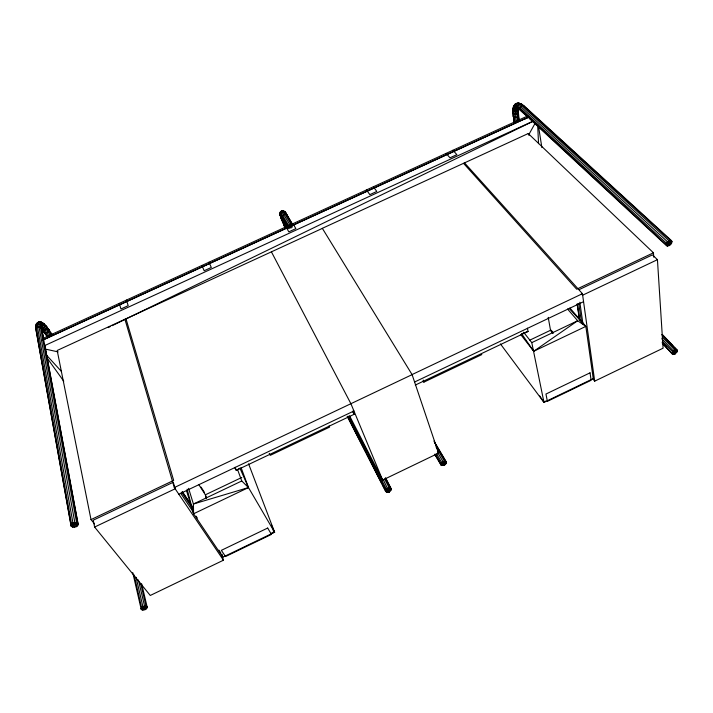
<?xml version="1.0" encoding="UTF-8"?>
<svg xmlns="http://www.w3.org/2000/svg" width="713" height="713" viewBox="0 0 713 713"><rect width="100%" height="100%" fill="white"/><g stroke="black" fill="none" stroke-linecap="round" stroke-linejoin="round"><path stroke-width="1.07" d="M347.169 416.276L385.626 491.426L387.667 492.273L389.164 491.836L389.2 487.861L384.61 478.984M382.828 485.205L386.375 492.13L389.164 491.836L391.223 489.786L391.232 488.717L385.608 477.879M512.995 109.285L512.87 113.358L514.465 123.429M45.115 346.652L78.225 524.554L77.619 525.829L74.348 527.37L71.309 526.479L70.935 525.312L35.908 329.246L35.65 326.652L36.416 323.666L38.404 322.053L41.185 322.142L44.179 323.88L46.826 326.902L46.069 329.281L44.866 330.146L42.334 330.128M519.135 119.855L518.075 109.535L517.593 113.153L518.725 120.72M434.68 454.234L440.848 464.778L441.525 465.5L444.235 465.25L444.484 461.186L436.008 446.846M435.358 454.965L441.525 465.5L444.235 465.25L445.536 464.341L446.4 462.095L433.95 441.089M72.566 527.237L72.967 522.994L37.495 327.169L37.539 322.731L39.037 322.472L41.523 324.032L41.853 325.44L41.167 328.132L42.539 324.87L45.053 326.224L51.354 334.442M47.343 328.809L48.965 329.754L48.814 330.787L46.8 332.695L45.463 333.042L44.384 332.828L42.227 329.967M142.252 609.971L145.407 609.517L147.279 607.538L145.996 605.997L142.832 606.442L141.548 607.351L141.219 609.383L142.252 609.971L145.407 609.517L145.996 605.997L140.675 583.341M288.899 228.775L289.834 224.533L281.403 210.87L279.817 213.142L280.138 215.344L285.182 227.295M514.153 122.645L512.611 109.392L514.706 104.535L515.766 103.635L518.672 102.984L523.966 105.711L671.575 240.709L668.91 240.673L666.521 245.682L666.388 243.169L667.43 241.725L670.425 240.308L671.575 240.709L672.029 241.787L670.648 244.666L667.662 246.083L666.521 245.682L529.126 118.313M663.25 344.361L672.404 354.058L674.774 353.942L675.924 349.522L662.11 335.039M522.442 105.212L521.773 104.107L518.672 102.984L515.766 103.635L513.618 105.934L513.485 108.51L515.757 109.989L518.164 108.884L517.674 110.684L515.276 111.789L512.941 110.56L514.447 107.271L515.82 106.897L519.625 108.991L667.662 246.083L668.91 240.673L521.613 105.497L517.335 103.198L514.706 104.535M662.074 342.721L672.404 354.058L674.774 353.942L677.038 351.821L676.94 349.789L662.35 334.513M348.158 417.203L385.635 490.357L385.626 491.426L389.164 491.836L390.492 488.013L385.376 478.156M46.826 326.902L42.53 322.624L39.875 321.804L38.404 322.053L35.962 325.021M49.34 336.331L44.866 330.146L40.917 327.187L42.539 324.87L42.263 323.426L39.875 321.804L39.037 322.472L38.725 324.165L39.001 326.839L74.82 522.477L76.612 522.62L77.86 523.378L78.225 524.554L72.967 522.994L70.935 525.312L72.967 522.994L74.82 522.477M435.295 454.11L440.91 463.682L444.235 465.25L446.4 462.095L444.484 461.186L443.014 461.614L441.704 462.523L440.848 464.778L444.235 465.25L445.732 461.364L434.404 442.256M517.995 112.146L516.577 113.928L515.205 114.249L512.87 113.358L512.941 111.38M288.658 225.415L288.114 227.866L289.834 224.533L291.234 224.23L293.275 225.495L289.834 224.533L288.658 225.415L280.307 211.788L280.378 212.67M662.368 341.545L674.774 353.942L676.94 349.789L674.569 349.896L673.232 350.814L671.994 353.22L674.774 353.942L677.038 351.821M132.761 572.601L141.219 609.383L145.407 609.517L147.03 606.585M528.921 134.427L535.276 123.001M348.835 416.098L386.393 489.216L389.164 491.836L391.232 488.717L389.2 487.861L387.694 488.298L385.635 490.357L389.164 491.836L391.223 489.786M666.058 244.612L668.91 240.673L672.029 241.787L522.896 105.257L520.633 103.59L519.322 103.813L517.54 106.041L518.226 108.563L527.504 116.807M661.762 338.728L673.232 350.814L674.774 353.942L677.35 350.627L674.275 347.409M140.96 608.43L145.407 609.517L147.279 607.538L141.691 583.929M436.641 453.914L441.704 462.523L444.235 465.25L446.329 463.183M514.661 105.069L513.618 105.934L512.611 109.392L512.941 110.56M41.924 327.427L43.627 325.137L43.422 323.72L41.185 322.142M41.283 322.303L40.204 324.567L40.481 327.151L76.612 522.62L72.967 522.994L71.309 526.479L35.908 329.246L36.416 323.666L37.272 322.998M545.775 401.08L543.966 402.364L500.428 343.924M240.067 468.076L236.261 470.348L234.586 467.487M523.877 119.445L528.886 117.012L292.383 225.477M108.162 327.615L110.167 326.643M112.164 325.672L533.395 121.139M349.548 415.786L382.64 480.072L438.54 453.147L412.078 374.566L582.441 293.703L464.528 162.867M186.458 490.41L193.588 513.77L222.848 557.174L274.603 532.237L248.579 463.815M592.574 378.576L594.695 381.152L663.081 348.202L657.439 259.675L652.422 254.88L579.081 289.656M221.69 554.705L223.454 560.204L150.274 595.462L94.606 527.05L93.225 520.205L173.259 482.255L175.175 488.788L94.606 527.05M529.857 340.128L550.525 330.279L552.735 332.784M241.778 477.469L205.371 494.813L206.253 497.986M543.484 400.207L543.966 402.364L531.782 342.623L577.682 320.743L585.845 326.394L593.243 378.621L543.966 402.364L539.696 395.929M271.412 533.181L274.603 532.237L248.481 487.567L241.752 480.981L193.419 504.02L193.588 513.77L248.481 487.567L241.128 467.737M569.874 307.998L585.845 326.394L533.734 351.268L520.757 334.593M223.454 560.204L174.32 487.567L412.105 374.637L322.329 228.32L528.226 133.545L653.447 252.803L653.75 257.197M657.439 259.675L582.628 295.2L581.327 293.747M414.583 382.008L583.555 301.688M178.82 494.216L353.933 410.982M415.305 385.065L528.066 331.438L527.406 328.167M352.89 411.249L354.156 414.28L236.261 470.348L235.103 467.282M423.21 381.018L423.87 382.15L481.819 354.584M653.447 252.803L576.674 289.202L463.521 163.33M94.499 523.903L91.006 519.599L173.669 480.41L125.987 318.791M322.356 228.392L57.183 350.466L91.006 519.599M43.529 338.149L288.177 225.878M292.214 224.025L527.763 115.925M42.78 340.048L289.353 226.868M42.78 340.083L289.371 226.894M292.401 225.504L528.877 116.95M44.857 345.52L533.351 121.05M521.8 333.72L528.066 331.438M286.065 222.964L284.71 223.321L282.749 222.563L280.619 216.966L279.897 213.98L280.69 211.886L281.795 210.968L283.213 210.727L285.458 212.358L293.275 225.495M515.018 121.745C514.617 117.476 512.308 112.146 515.33 108.385L516.604 108.037L519.367 109.071L516.622 108.902C513.699 112.538 515.98 117.69 516.355 121.816M283.569 220.424L281.483 219.381L280.405 215.718L281.492 217.911L282.811 218.294L286.385 227.429M45.195 349.04L58.136 351.91M42.049 326.251L46.069 329.281L50.57 335.511M281.475 211.779L281.403 210.87L282.811 210.638L285.458 212.358L292.499 224.586L289.834 224.533L288.025 226.636L279.817 213.142L280.138 215.344M43.422 323.72L42.263 323.426L41.523 324.032L41.523 328.007L77.86 523.378L72.967 522.994L74.348 527.37M281.314 215.781L280.066 214.568L283.159 218.633L280.414 214.666L280.182 213.24M282.811 218.294L282.401 216.877L281.056 216.404L280.993 215.683M517.834 108.581L515.82 106.897L516.239 104.098L520.445 106.38L667.43 241.725M138.411 580.034L145.407 609.517L141.548 607.351L134.071 574.919M77.619 525.829L72.967 522.994L76.202 526.854M292.473 226.181L289.834 224.533L290.093 228.205M519.991 109.544L521.248 110.479L519.625 108.991L519.715 107.654L521.613 105.497L522.896 105.257L524.527 106.745M671.691 243.231L668.91 240.673L666.388 243.169L519.715 107.654L515.686 105.453L514.225 105.863L514.447 107.271L515.33 108.385L517.977 108.688L516.649 111.513L517.522 120.345M273.141 530.775L274.603 532.237L271.475 525.231M661.994 334.54L672.742 345.805M662.306 337.017L674.569 349.896L674.774 353.942M663.5 343.826L666.557 347.053M569.241 308.595L585.845 326.394M42.914 323.452L45.008 325.716L46.176 326.037L48.965 329.754M45.792 354.379L61.523 371.526M452.915 150.265L456.873 154.659L449.992 157.814L446.088 153.402M567.495 308.961L577.682 320.743L533.734 351.268L521.738 333.925M292.152 227.26L289.834 224.533L291.216 227.964M145.407 609.517L142.832 606.442L136.067 577.272M552.869 333.007L550.525 330.279L548.217 317.374M551.006 330.476L553.11 333.051M282.027 216.743L280.993 214.328L281.546 213.027L284.077 211.859L285.387 212.322L285.681 213.784M551.131 330.155L553.226 332.748M523.609 332.205L531.782 342.623M44.179 323.88L45.053 326.224L44.429 327.508L41.844 328.693L48.012 336.679M44.384 332.828L43.849 332.098L46.996 336.589M373.38 186.77L376.794 191.441L369.842 194.64L366.473 189.943M46.924 357.774L63.778 381.232M48.422 329.032L52.183 334.433M180.665 493.262L193.624 512.522M196.093 516.185L197.323 518.021M218.927 550.124L220.78 552.878M181.717 492.407L192.243 508.093M182.394 491.792L192.198 506.426M182.207 491.72L191.993 506.337M201.03 487.095L204.506 492.505M198.865 484.706L205.371 494.813L206.396 497.977M437.408 451.231L438.54 453.147M437.942 453.005L443.014 461.614L444.235 465.25M292.998 223.659L295.859 228.623L288.818 231.859L286.011 226.868M289.139 219.372L290.191 221.208M291.234 224.23L282.811 210.638L282.883 211.529M283.685 219.551L287.856 226.93M288.114 227.866L282.366 217.679L282.25 216.422L283.997 214.301L285.387 214.016L286.653 214.399L287.562 216.618M269.247 453.388L270.289 455.331L329.62 427.105L329.041 425.919M271.412 251.849L350.921 403.736L382.64 480.072M352.614 411.321L354.156 414.28M385.599 478.94L387.132 481.899M389.69 486.827L390.706 488.797M383.113 479.412L389.164 491.836M347.891 416.989L350.422 421.936M351.438 423.914L353.969 428.852M354.985 430.83L366.117 452.577M367.133 454.555L369.664 459.502M370.68 461.48L381.82 483.227M240.058 468.423L248.481 487.567L193.419 504.02L188.588 488.343M670.648 244.666L668.91 240.673L669.177 245.709M209.025 262.197L211.298 267.473L204.168 270.753L201.939 265.45M528.226 133.545L529.01 135.425M281.332 218.303L284.737 226.725M284.852 227.714L282.66 221.654M286.474 223.989L287.731 227.073M512.986 116.067L514.242 117.369L516.943 117.075L517.968 116.353L518.057 114.677L519.011 120.158M237.572 469.573L241.752 480.981M423.183 380.065L423.87 382.15M221.832 554.019L222.848 557.174M126.477 300.075L128.171 305.663L120.943 308.987L119.303 303.373M124.927 319.272L174.32 487.567M43.484 337.926L41.523 328.007L39.001 326.839L37.495 327.169L36.363 328.051L71.541 524.028M36.006 327.953L36.096 325.369L38.725 324.165L41.256 325.547L41.862 329.192M187.127 489.198L193.588 513.77M538.431 125.746L541.88 147.6M577.325 303.827L579.731 320.235M577.138 304.077L579.393 319.415M578.742 303.408L581.603 323.078M579.821 302.25L583.002 324.263M582.441 293.703L594.695 381.152M286.412 214.729L286.234 213.374L284.166 211.146L284.22 212.002M282.348 216.191L282.401 216.877M285.093 212.269L285.138 213.053M537.655 124.757L538.538 143.661M590.043 372.837L545.953 394.039L547.388 401.348L591.113 380.287L590.043 372.837M267.687 528.048L221.36 550.338L225.513 556.541L271.448 534.411L267.687 528.048"/></g></svg>
